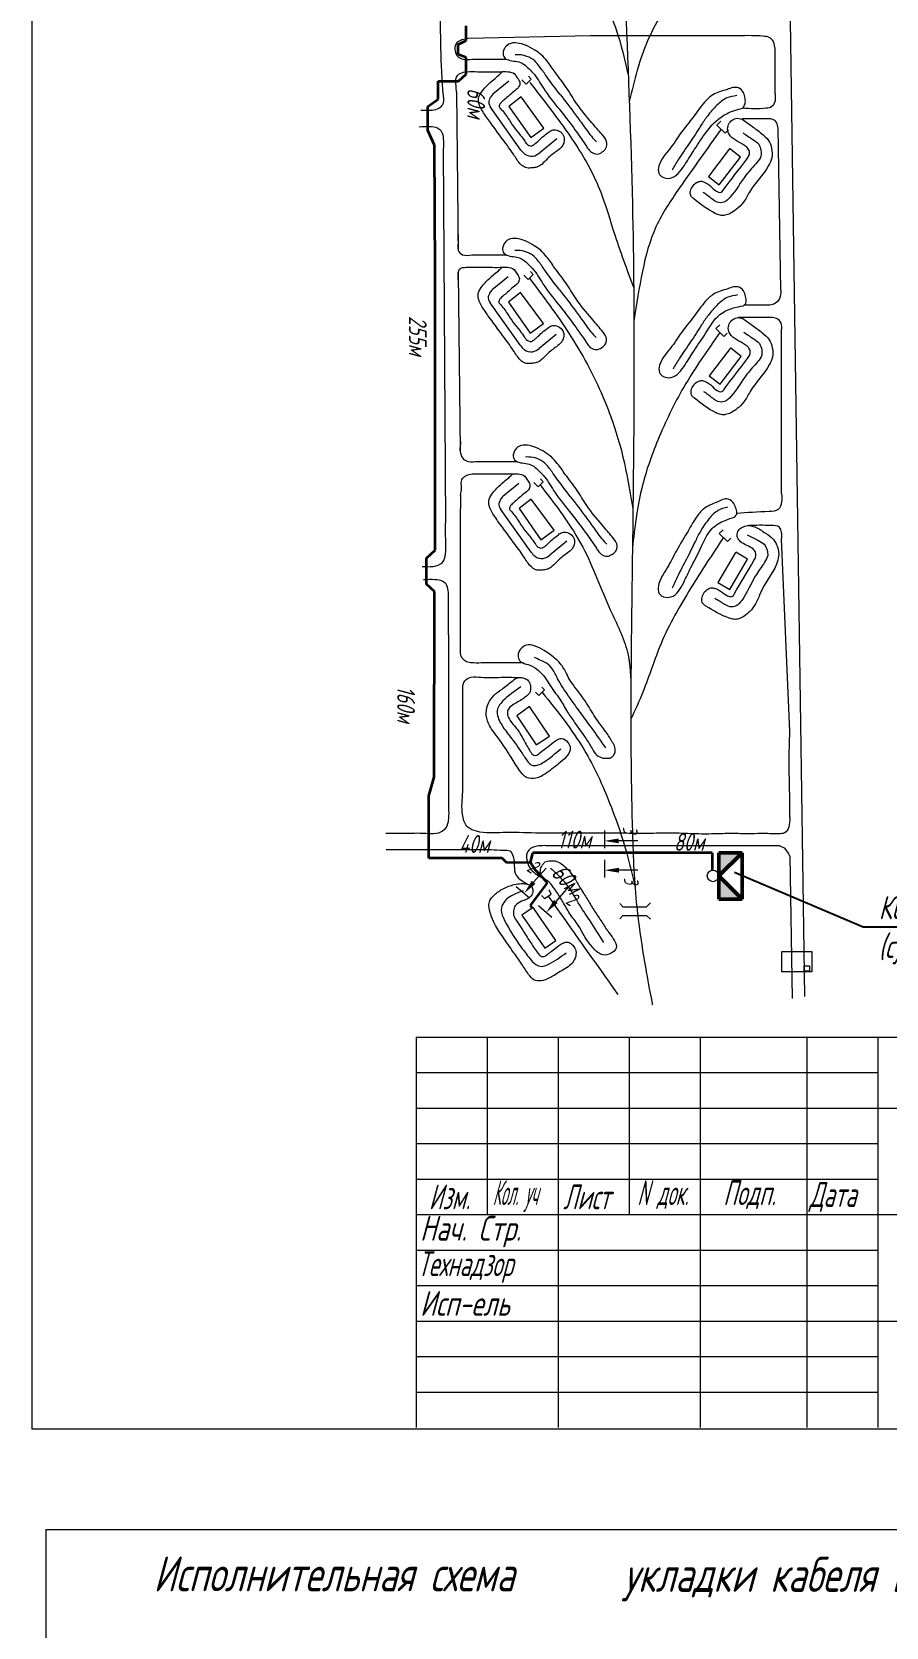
# Model space of a CAD drawing. Header units: millimetres. Extents: x 13096 to 18634, y -492 to 9335.
# Drawn here: x 16553 to 17040, y 5014 to 5924 of the extents above; entities that cross this region are included whole.
import ezdxf
from ezdxf import colors
from ezdxf.entities.mleader import LeaderData, LeaderLine
from ezdxf.enums import TextEntityAlignment as Align
from ezdxf.math import Vec2, Vec3

# ---------------------------------------------------------------- set-up
doc = ezdxf.new("R2010")
doc.units = ezdxf.units.MM
for name, color, linetype, lineweight in [('Линия выноска', 137, 'Continuous', 20), ('Линия связи (Вновь)', 3, 'Continuous', 60), ('Рамка толстая', 7, 'Continuous', 60), ('Строительный', 251, 'Continuous', 13), ('ТаБлица', 253, 'Continuous', 25), ('текст', 7, 'Continuous', 25), ('Щиты пульты (Вновь)', 5, 'Continuous', 50), ('Элемент эл. схем', 7, 'Continuous', 35)]:
    doc.layers.add(name, color=color, linetype=linetype, lineweight=lineweight)
doc.styles.add('Simplex', font='simplex.shx', dxfattribs={"width": 0.7, "oblique": 15})

# ---------------------------------------------------------------- blocks, each defined once
blk = doc.blocks.new('A$C4BB167BF')
at = {"layer": 'Щиты пульты (Вновь)', "true_color": 0xc7c8ca}
h = blk.add_hatch(color=9, dxfattribs=at)
h.paths.add_polyline_path([(0, 3), (0, 0), (3, 3)])
h.paths.add_polyline_path([(6, 3), (3, 3), (6, 0)])
at = {"layer": 'Щиты пульты (Вновь)', "color": 252, "true_color": 0x939598}
for p, q in [((0, 3), (0, 0)), ((6, 3), (0, 3)), ((0, 0), (3, 3)), ((3, 3), (6, 0)), ((6, 0), (6, 3)), ((0, 0), (6, 0))]:
    blk.add_line(p, q, dxfattribs=at)
blk = doc.blocks.new('_None')

msp = doc.modelspace()

# ---------------------------------------------------------------- linework, layer by layer
at = {"color": 18, "lineweight": 20, "true_color": 0x000000}
for p, q in [((16979.53672, 5459.75989), (16981.92659, 5458.58693)), ((16981.92659, 5458.58693), (16983.74168, 5456.16928)), ((16983.74168, 5456.16928), (16984.38756, 5455.21619)), ((16984.38756, 5455.21619), (16985.18417, 5453.67312)), ((16772.05046, 5350.65102), (17521.30046, 5350.65102)), ((16772.05046, 5350.65102), (16772.05046, 5127.90102)), ((16812.55046, 5350.65102), (16812.55046, 5249.40102)), ((16853.05046, 5350.65102), (16853.05046, 5127.90102)), ((16893.55046, 5350.65102), (16893.55046, 5249.40102)), ((16934.05046, 5350.65102), (16934.05046, 5127.90102)), ((16994.80046, 5350.65102), (16994.80046, 5127.90102)), ((17035.30046, 5350.65102), (17035.30046, 5127.90102)), ((16772.05046, 5330.40102), (17035.30046, 5330.40102)), ((16772.05046, 5310.15102), (17035.30046, 5310.15102)), ((17035.30046, 5310.15102), (17521.30046, 5310.15102)), ((16772.05046, 5289.90102), (17035.30046, 5289.90102)), ((16772.05046, 5269.65102), (17035.30046, 5269.65102)), ((16772.05046, 5249.40102), (17521.30046, 5249.40102)), ((16772.05046, 5229.15102), (17035.30046, 5229.15102)), ((16772.05046, 5208.90102), (17035.30046, 5208.90102)), ((16772.05046, 5188.65102), (17035.30046, 5188.65102)), ((17035.30046, 5188.65102), (17521.30046, 5188.65102)), ((16772.05046, 5168.40102), (17035.30046, 5168.40102)), ((16772.05046, 5148.15102), (17035.30046, 5148.15102))]:
    msp.add_line(p, q, dxfattribs=at)
for points in [[(16980.66274, 5399.48352), (16997.70811, 5399.48352), (16997.70811, 5387.81292), (16980.60556, 5387.81292)], [(16993.31774, 5391.23929), (16996.38384, 5391.23929), (16996.38384, 5388.15618), (16993.31774, 5388.15618)]]:
    msp.add_lwpolyline(points, close=True, dxfattribs=at)
at = {"layer": 'Линия связи (Вновь)', "color": 18, "lineweight": 35, "true_color": 0x000000}
for p, q in [((16800.48801, 5918.99288), (16800.48801, 5927.35493)), ((16796.04735, 5916.63189), (16800.48801, 5918.99288)), ((16796.04735, 5910.99294), (16796.04735, 5916.63189)), ((16800.62545, 5909.32687), (16796.04735, 5910.99294)), ((16800.62545, 5899.7104), (16800.62545, 5909.32687)), ((16784.4775, 5895.72783), (16796.15321, 5895.72783)), ((16784.4775, 5885.50353), (16784.4775, 5895.72783)), ((16796.15321, 5895.72783), (16800.62545, 5899.7104)), ((16778.57201, 5881.31304), (16784.4775, 5885.50353)), ((16778.57201, 5867.58855), (16778.57201, 5881.31304)), ((16782.51439, 5859.24854), (16778.57201, 5867.58855)), ((16782.82019, 5786.80941), (16782.51439, 5859.24854)), ((16782.89835, 5628.22294), (16782.82019, 5786.80941)), ((16777.94546, 5608.91779), (16777.95573, 5623.71746)), ((16777.95573, 5623.71746), (16782.89835, 5628.22294)), ((16782.40212, 5604.80209), (16777.94546, 5608.91779)), ((16782.35975, 5498.91163), (16782.40212, 5604.80209)), ((16779.25512, 5488.24118), (16782.35975, 5498.91163)), ((16779.29017, 5452.66534), (16779.2538, 5488.28161)), ((16820.98452, 5452.68606), (16779.29017, 5452.66534)), ((16823.67869, 5449.96924), (16820.98452, 5452.68606)), ((16837.27678, 5450.1445), (16823.67869, 5449.96924)), ((16837.27678, 5450.1445), (16838.46625, 5455.65802)), ((16839.95743, 5445.97312), (16837.27678, 5450.1445)), ((16940.83921, 5455.65802), (16838.46625, 5455.65802)), ((16940.83921, 5455.65802), (16940.83921, 5445.8274)), ((16846.96424, 5438.51615), (16839.95743, 5445.97312)), ((16837.21651, 5425.60721), (16846.96424, 5438.51615)), ((16838.18543, 5424.14885), (16837.21651, 5425.60721))]:
    msp.add_line(p, q, dxfattribs=at)
at = {"layer": 'Рамка толстая', "color": 18, "lineweight": 20, "true_color": 0x000000}
for p, q in [((16552.82136, 6460.09768), (16552.82136, 5126.97268)), ((17521.44636, 5126.97268), (16552.82136, 5126.97268)), ((16560.76082, 5069.83776), (17529.38582, 5069.83776)), ((16560.76082, 5069.83776), (16560.76082, 3736.71276))]:
    msp.add_line(p, q, dxfattribs=at)
at = {"layer": 'Строительный', "color": 18, "lineweight": 20, "true_color": 0x000000}
for p, q in [((16979.03551, 6354.0848), (16993.57661, 5373.78963)), ((16871.45511, 5921.65986), (16801.6469, 5920.07183)), ((16957.56921, 5921.65986), (16871.45511, 5921.65986)), ((16976.70623, 5888.58214), (16976.70623, 5914.38065)), ((16824.7859, 5895.74822), (16815.68608, 5888.29342)), ((16832.30307, 5896.57308), (16834.80865, 5894.06749)), ((16834.80865, 5894.06749), (16837.70114, 5896.95998)), ((16837.70114, 5896.95998), (16836.06434, 5898.59678)), ((16794.99929, 5889.4318), (16795.89607, 5799.35217)), ((16831.77573, 5856.48627), (16814.41199, 5880.8825)), ((16943.60479, 5870.64296), (16945.80303, 5872.89588)), ((16948.26114, 5866.09962), (16943.60479, 5870.64296)), ((16950.15437, 5868.03995), (16948.26114, 5866.09962)), ((16961.86185, 5874.24603), (16957.96233, 5874.24603)), ((16980.03418, 5776.51204), (16978.45912, 5868.91696)), ((16852.21429, 5862.80394), (16842.49374, 5854.86528)), ((16787.4665, 5856.80618), (16788.80597, 5643.65932)), ((16796.02412, 5786.49018), (16797.03282, 5685.16927)), ((16835.87794, 5782.62921), (16838.77043, 5785.5217)), ((16838.77043, 5785.5217), (16837.13363, 5787.1585)), ((16824.52805, 5784.21174), (16815.42823, 5776.75693)), ((16833.37236, 5785.13479), (16835.87794, 5782.62921)), ((16831.51788, 5744.94978), (16814.15414, 5769.34602)), ((16972.8773, 5767.96653), (16958.97395, 5767.96653)), ((16975.17568, 5760.88674), (16955.93201, 5760.88674)), ((16851.95644, 5751.26745), (16842.23589, 5743.32879)), ((16942.9384, 5754.61106), (16945.13663, 5756.86397)), ((16947.59474, 5750.06772), (16942.9384, 5754.61106)), ((16949.48797, 5752.00804), (16947.59474, 5750.06772)), ((16980.47581, 5660.50494), (16980.47581, 5754.09341)), ((16841.58591, 5664.42154), (16844.4784, 5667.31403)), ((16844.4784, 5667.31403), (16842.8416, 5668.95083)), ((16797.2868, 5659.65722), (16797.36314, 5651.98942)), ((16830.60872, 5666.38037), (16821.5089, 5658.92556)), ((16839.08033, 5666.92713), (16841.58591, 5664.42154)), ((16797.36314, 5576.83213), (16797.36314, 5651.98942)), ((16837.59855, 5627.11841), (16820.2348, 5651.51464)), ((16944.89624, 5637.71472), (16947.09448, 5639.96764)), ((16858.0371, 5633.43608), (16848.31655, 5625.49742)), ((16949.55259, 5633.17138), (16944.89624, 5637.71472)), ((16951.44582, 5635.1117), (16949.55259, 5633.17138)), ((16985.22212, 5525.10174), (16980.47581, 5634.58443)), ((16790.37819, 5579.93943), (16790.37819, 5604.20603)), ((16790.37819, 5579.93943), (16790.37819, 5482.91681)), ((16845.2063, 5548.59244), (16843.6829, 5550.11585)), ((16798.59258, 5490.61244), (16798.59258, 5545.36212)), ((16842.05356, 5545.43969), (16840.16829, 5547.32497)), ((16845.2063, 5548.59244), (16842.05356, 5545.43969)), ((16979.53672, 5459.75989), (16846.84506, 5459.75989)), ((16754.90021, 5457.68827), (16814.86999, 5457.68827)), ((16985.22212, 5453.98466), (16986.42314, 5372.60325)), ((16843.451, 5431.43262), (16845.27385, 5429.60977)), ((16845.27385, 5429.60977), (16849.03863, 5432.21348)), ((16849.03863, 5432.21348), (16847.83807, 5434.51425)), ((16888.09472, 5426.77326), (16889.89793, 5424.97005)), ((16889.89793, 5424.97005), (16903.45431, 5424.97005)), ((16903.45431, 5424.97005), (16905.59288, 5427.10862)), ((16888.09472, 5418.13108), (16889.89793, 5419.93429)), ((16889.89793, 5419.93429), (16903.45431, 5419.93429)), ((16903.45431, 5419.93429), (16905.59288, 5417.79573))]:
    msp.add_line(p, q, dxfattribs=at)
for points in [[(16831.81856, 5886.76235), (16824.90892, 5881.34471), (16837.32879, 5863.60634), (16844.85067, 5869.02397), (16831.81856, 5886.76235)], [(16950.6263, 5857.01944), (16938.6736, 5841.32118), (16944.92905, 5836.55826), (16957.0641, 5852.49602), (16950.80865, 5857.25894)], [(16831.56071, 5775.22586), (16824.65107, 5769.80823), (16837.07094, 5752.06985), (16844.59282, 5757.48749), (16831.56071, 5775.22586)], [(16951.04718, 5743.34593), (16939.09447, 5727.64767), (16945.34992, 5722.88475), (16957.48498, 5738.82251), (16951.22953, 5743.58542)], [(16837.64137, 5657.39449), (16830.73173, 5651.97686), (16843.1516, 5634.23848), (16850.67349, 5639.65611), (16837.64137, 5657.39449)], [(16954.13166, 5626.94902), (16944.12024, 5609.94684), (16950.89527, 5605.95749), (16961.05943, 5623.21905), (16954.28439, 5627.2084)], [(16836.72764, 5539.15471), (16829.35939, 5533.73062), (16840.37297, 5517.30336), (16847.97389, 5522.18505), (16836.72764, 5539.15471)], [(16838.80016, 5424.55741), (16832.3324, 5420.07015), (16845.35587, 5401.29863), (16851.64363, 5405.661), (16838.80016, 5424.55741)]]:
    msp.add_lwpolyline(points, dxfattribs=at)
msp.add_open_spline([(16921.94885, 6403.25869), (16912.56181, 6389.07899), (16921.94885, 6403.25869), (16885.64947, 6337.47448), (16889.43146, 6204.59713), (16885.64385, 6032.41736), (16897.60553, 5834.36675), (16895.69136, 5640.53365), (16893.55861, 5506.59878), (16897.14514, 5419.63689), (16906.77896, 5368.95984), (16906.77896, 5368.95984), (16906.77896, 5368.95984), (16906.77896, 5368.95984), (16906.77896, 5368.95984), (16906.77896, 5368.95984), (16906.77896, 5368.95984), (16906.77896, 5368.95984), (16906.77896, 5368.95984)], degree=3, knots=[0, 0, 0, 0, 25.836333109, 49.871244762, 76.873917157, 116.334767859, 166.936096042, 211.721259242, 248.246118291, 257.850777941, 271.152471293, 282.284588503, 290.662390358, 305.749777897, 312.760031631, 324.633986925, 330.142951601, 332.123990533, 332.123990533, 332.123990533, 332.123990533], dxfattribs=at)
for points in [[(16835.90679, 6011.57573), (16857.36518, 5984.45525), (16874.42848, 5952.16897), (16886.07395, 5925.22), (16892.97826, 5899.13268)], [(16944.57867, 5982.02403), (16923.47492, 5951.56966), (16904.24707, 5919.24118), (16893.54443, 5884.15652)], [(16785.69775, 5940.2946), (16787.40763, 5887.36754), (16786.93943, 5882.20676), (16784.87102, 5880.13834), (16781.05599, 5879.07809), (16774.75098, 5879.07809)], [(16801.6469, 5920.07183), (16798.08733, 5919.23101), (16794.62524, 5916.79211), (16794.18139, 5913.06723), (16795.91243, 5909.64248), (16798.75311, 5908.31217), (16804.12378, 5908.31217)], [(16868.6749, 5859.35965), (16861.71516, 5869.23413), (16853.48503, 5879.90188), (16844.57333, 5891.75188), (16838.60784, 5900.46242), (16835.61008, 5903.46018), (16832.4442, 5906.01539), (16828.67057, 5907.09544), (16824.68624, 5907.82205), (16822.31043, 5909.25208), (16821.58313, 5912.00056), (16822.31043, 5914.33835), (16824.81179, 5916.83971), (16829.64757, 5917.5056), (16834.45406, 5916.24193), (16839.62715, 5913.45541), (16843.29526, 5910.8333), (16846.69497, 5907.12197), (16851.25908, 5900.86738), (16857.634, 5892.22388), (16863.52059, 5883.08493), (16872.23429, 5872.05859), (16878.04411, 5865.25363), (16880.59711, 5861.30916), (16880.28168, 5857.48853), (16878.15526, 5855.3621), (16875.1452, 5854.20744), (16871.98534, 5855.2389), (16869.97622, 5857.2946), (16868.6749, 5859.35965)], [(16976.70623, 5914.38065), (16975.95359, 5917.80697), (16974.09551, 5920.27856), (16970.93137, 5921.26352), (16965.30785, 5921.65986), (16957.56921, 5921.65986)], [(16804.12378, 5908.31217), (16810.24778, 5908.31217), (16816.81601, 5908.31217), (16821.27303, 5908.31217), (16823.48345, 5908.31217)], [(16854.10842, 5888.20723), (16846.11008, 5898.86479), (16842.22094, 5904.28852), (16839.66065, 5907.24675), (16835.1992, 5909.85495), (16830.44728, 5910.78501), (16828.52984, 5910.78501)], [(16794.99929, 5889.4318), (16794.73503, 5893.17034), (16794.99929, 5898.01389), (16797.0677, 5900.08231), (16800.88273, 5901.14256), (16807.18774, 5901.14256)], [(16807.18774, 5901.14256), (16814.04287, 5901.14256), (16820.1464, 5901.14256), (16824.28376, 5901.14256), (16828.11439, 5899.85525), (16829.7037, 5897.61604), (16831.05234, 5895.12384), (16830.64483, 5892.64036), (16828.42505, 5890.42058), (16825.10249, 5887.61097), (16822.47586, 5885.34956), (16820.49661, 5883.55974), (16819.58376, 5882.22048), (16819.37263, 5881.09887), (16819.92022, 5880.34138), (16824.3629, 5874.65545), (16827.63386, 5869.69978), (16831.35053, 5865.04612), (16833.93299, 5861.56278), (16835.08518, 5859.91999), (16836.37017, 5859.11329), (16837.99377, 5858.91379), (16838.88805, 5859.36484), (16840.52622, 5860.58287), (16843.22319, 5863.17375), (16846.76362, 5866.0661), (16848.96408, 5867.55389), (16851.49793, 5867.95359), (16854.29851, 5866.79889), (16856.1999, 5864.26743), (16856.32939, 5860.96525), (16855.30094, 5858.65334), (16852.27218, 5855.87142), (16846.96901, 5851.63491), (16843.62775, 5848.29364), (16840.91501, 5846.76235), (16838.18984, 5846.32806), (16835.09834, 5846.32806), (16832.35588, 5847.69799), (16828.14308, 5853.05423), (16822.59694, 5860.90981), (16814.36518, 5872.12766), (16809.97406, 5878.45307), (16807.80575, 5883.12467), (16807.80575, 5886.78501), (16809.9652, 5890.40612), (16812.1668, 5892.97786)], [(16812.1668, 5892.97786), (16816.29285, 5896.75055), (16819.17574, 5899.15559), (16821.19581, 5901.17565)], [(16836.83312, 5894.93551), (16860.00466, 5864.06933), (16875.1688, 5837.59644), (16884.82361, 5809.62396), (16896.10298, 5777.80753)], [(16815.68608, 5888.29342), (16814.19251, 5886.36923), (16813.4173, 5883.47986), (16814.41199, 5880.8825)], [(16854.10842, 5888.20723), (16862.91451, 5876.63528), (16867.89357, 5869.76593), (16873.42586, 5862.65972), (16874.92681, 5861.15877)], [(16958.20899, 5880.27471), (16952.65414, 5878.70022), (16945.91607, 5875.26104), (16936.64909, 5865.5376), (16930.08791, 5855.72502), (16924.99421, 5847.69926), (16916.81846, 5840.41321), (16912.62665, 5841.05302), (16910.46967, 5843.21), (16910.46967, 5847.45612), (16916.61895, 5857.09877), (16923.0521, 5866.22292), (16930.15802, 5875.48399), (16936.53069, 5883.7492), (16941.22692, 5887.95749), (16949.31944, 5891.04021), (16955.89826, 5891.91269), (16958.74968, 5889.06127), (16959.62432, 5885.86357), (16959.62432, 5882.83901), (16958.20899, 5880.27471)], [(16954.9259, 5887.48498), (16949.27814, 5886.15291), (16943.56023, 5881.97838), (16938.14601, 5875.81642), (16934.40737, 5870.41779), (16928.10519, 5860.69632), (16921.81856, 5851.484), (16918.09878, 5845.25675)], [(16976.70623, 5888.58214), (16976.70623, 5884.4688), (16974.91645, 5881.22176), (16971.73405, 5880.27471), (16958.20899, 5880.27471)], [(16773.77048, 5869.77655), (16779.49429, 5869.92464), (16784.33784, 5868.99463), (16786.40625, 5866.92622), (16787.4665, 5863.11119), (16787.4665, 5856.80618)], [(16945.93296, 5868.37129), (16922.21165, 5834.84932), (16908.78643, 5812.65538), (16901.08094, 5787.39622), (16896.22406, 5759.06202)], [(16957.96233, 5874.03433), (16954.29275, 5874.50756), (16951.65689, 5873.05731), (16949.9125, 5870.27), (16949.9125, 5866.74227), (16951.30503, 5864.35733), (16960.35651, 5858.29559), (16961.88995, 5856.25192), (16961.88995, 5853.53496), (16960.53019, 5851.20117), (16947.00582, 5833.46418), (16946.00181, 5832.46017), (16944.37158, 5832.46017), (16940.55574, 5835.29223), (16936.36452, 5838.21422), (16934.36554, 5838.67508), (16931.93604, 5837.90698), (16929.40721, 5835.37815), (16928.39119, 5832.52195), (16928.91398, 5830.06402), (16930.32796, 5828.65004), (16942.63649, 5820.30494), (16945.39907, 5819.28095), (16948.09402, 5819.28095), (16951.04769, 5820.2933), (16954.71283, 5822.7057), (16958.57481, 5826.56768), (16962.06005, 5832.45952), (16973.02908, 5847.61575), (16974.83241, 5852.00943), (16974.73335, 5857.39767), (16972.97612, 5861.93005), (16969.0159, 5865.89027), (16963.31284, 5870.23713), (16957.96233, 5874.03433)], [(16978.45912, 5868.91696), (16977.62142, 5872.08479), (16975.53298, 5873.91535), (16972.49481, 5874.24603), (16961.86185, 5874.24603)], [(16958.46496, 5866.24435), (16964.11702, 5862.44685), (16967.38926, 5859.73907), (16968.67833, 5856.23877), (16968.67833, 5853.18492), (16966.46557, 5849.51952), (16960.28267, 5842.27185), (16951.04019, 5829.51333), (16947.43017, 5826.73565), (16943.69842, 5826.73565), (16940.75098, 5828.60935), (16935.75977, 5832.33756)], [(16831.77573, 5856.48627), (16833.98528, 5854.20223), (16838.66837, 5852.97159), (16842.49374, 5854.86528)], [(16795.8052, 5808.47975), (16795.81454, 5807.54209), (16795.83401, 5805.58606), (16795.86436, 5802.53745), (16795.89607, 5799.35217), (16798.49526, 5796.77569), (16803.86593, 5796.77569)], [(16868.41705, 5747.82317), (16861.45731, 5757.69764), (16853.22719, 5768.36539), (16844.31548, 5780.21539), (16838.34999, 5788.92594), (16835.35223, 5791.9237), (16832.18635, 5794.4789), (16828.41272, 5795.55896), (16824.4284, 5796.28557), (16822.05258, 5797.71559), (16821.32529, 5800.46407), (16822.05258, 5802.80186), (16824.55394, 5805.30322), (16829.38973, 5805.96912), (16834.19621, 5804.70545), (16839.3693, 5801.91893), (16843.03741, 5799.29682), (16846.43713, 5795.58549), (16851.00124, 5789.33089), (16857.37615, 5780.6874), (16863.26274, 5771.54844), (16871.97645, 5760.5221), (16877.78626, 5753.71714), (16880.33926, 5749.77267), (16880.02383, 5745.95204), (16877.89741, 5743.82562), (16874.88735, 5742.67096), (16871.72749, 5743.70241), (16869.71837, 5745.75811), (16868.41705, 5747.82317)], [(16803.86593, 5796.77569), (16809.98993, 5796.77569), (16816.55816, 5796.77569), (16821.01518, 5796.77569), (16823.2256, 5796.77569)], [(16853.85057, 5776.67075), (16845.85223, 5787.3283), (16841.96309, 5792.75203), (16839.4028, 5795.71026), (16834.94135, 5798.31846), (16830.18943, 5799.24853), (16828.27199, 5799.24853)], [(16796.10955, 5777.90894), (16796.07231, 5781.64974), (16796.02412, 5786.49018), (16796.80985, 5788.54582), (16800.62488, 5789.60607), (16806.92989, 5789.60607)], [(16806.92989, 5789.60607), (16813.78502, 5789.60607), (16819.88855, 5789.60607), (16824.02591, 5789.60607), (16827.85655, 5788.31877), (16829.44585, 5786.07956), (16830.79449, 5783.58736), (16830.38698, 5781.10388), (16828.16721, 5778.8841), (16824.84465, 5776.07448), (16822.21802, 5773.81307), (16820.23876, 5772.02326), (16819.32591, 5770.684), (16819.11478, 5769.56239), (16819.66237, 5768.8049), (16824.10505, 5763.11897), (16827.37602, 5758.1633), (16831.09268, 5753.50963), (16833.67514, 5750.0263), (16834.82733, 5748.3835), (16836.11232, 5747.57681), (16837.73592, 5747.3773), (16838.6302, 5747.82836), (16840.26837, 5749.04638), (16842.96534, 5751.63727), (16846.50577, 5754.52962), (16848.70623, 5756.0174), (16851.24008, 5756.41711), (16854.04067, 5755.26241), (16855.94205, 5752.73094), (16856.07154, 5749.42876), (16855.04309, 5747.11685), (16852.01433, 5744.33493), (16846.71116, 5740.09842), (16843.3699, 5736.75716), (16840.65716, 5735.22587), (16837.932, 5734.79157), (16834.8405, 5734.79157), (16832.09803, 5736.1615), (16827.88523, 5741.51775), (16822.33909, 5749.37333), (16814.10733, 5760.59118), (16809.71621, 5766.91658), (16807.5479, 5771.58819), (16807.5479, 5775.24852), (16809.70735, 5778.86964), (16811.90895, 5781.44138)], [(16811.90895, 5781.44138), (16816.035, 5785.21407), (16818.91789, 5787.6191), (16820.93796, 5789.63917)], [(16815.42823, 5776.75693), (16813.93466, 5774.83275), (16813.15945, 5771.94337), (16814.15414, 5769.34602)], [(16836.57527, 5783.39903), (16859.30461, 5751.75431), (16878.54898, 5715.81366), (16888.68357, 5686.41126), (16895.64973, 5651.89304)], [(16853.85057, 5776.67075), (16862.65666, 5765.09879), (16867.63572, 5758.22945), (16873.16801, 5751.12323), (16874.66896, 5749.62229)], [(16958.62987, 5767.69137), (16953.07502, 5766.45485), (16945.25672, 5762.66775), (16937.06996, 5751.86409), (16930.50879, 5742.05151), (16925.41509, 5734.02575), (16917.23934, 5726.7397), (16913.04753, 5727.37951), (16910.89055, 5729.53649), (16910.89055, 5733.7826), (16917.03983, 5743.42525), (16923.47298, 5752.54941), (16930.57889, 5761.81048), (16936.95156, 5770.07569), (16941.64779, 5774.28398), (16949.74032, 5777.3667), (16956.31913, 5778.23918), (16959.17055, 5775.38776), (16960.0452, 5772.19006), (16960.0452, 5769.1655), (16958.62987, 5767.69137)], [(16980.03418, 5776.51204), (16979.24225, 5771.89371), (16975.98527, 5768.63673), (16972.8773, 5767.96653)], [(16955.34678, 5773.81147), (16949.69901, 5772.47939), (16943.9811, 5768.30487), (16938.56689, 5762.14291), (16934.82824, 5756.74428), (16928.52607, 5747.0228), (16922.23943, 5737.81049), (16918.51966, 5731.58323)], [(16958.38321, 5760.36082), (16954.71363, 5760.83405), (16952.07777, 5759.3838), (16950.33337, 5756.59649), (16950.33337, 5753.06876), (16951.72591, 5750.68382), (16960.77739, 5744.62208), (16962.31083, 5742.57841), (16962.31083, 5739.86145), (16960.95106, 5737.52766), (16947.4267, 5719.79067), (16946.42269, 5718.78665), (16944.79245, 5718.78665), (16940.97661, 5721.61872), (16936.78539, 5724.5407), (16934.78642, 5725.00157), (16932.35691, 5724.23347), (16929.82809, 5721.70464), (16928.81206, 5718.84844), (16929.33485, 5716.39051), (16930.74884, 5714.97653), (16943.05736, 5706.63142), (16945.81995, 5705.60744), (16948.5149, 5705.60744), (16951.46857, 5706.61978), (16955.1337, 5709.03219), (16958.99569, 5712.89417), (16962.48092, 5718.786), (16973.44996, 5733.94223), (16975.25328, 5738.33592), (16975.15422, 5743.72416), (16973.397, 5748.25654), (16969.43677, 5752.21676), (16963.73371, 5756.56362), (16958.38321, 5760.36082)], [(16980.47581, 5754.09341), (16980.47581, 5756.72822), (16978.31924, 5760.03715), (16975.17568, 5760.88674)], [(16945.26657, 5752.33939), (16924.69024, 5721.32375), (16909.88972, 5691.02941), (16900.50402, 5662.89894), (16895.36953, 5629.72523)], [(16958.88584, 5752.57084), (16964.5379, 5748.77334), (16967.81014, 5746.06555), (16969.09921, 5742.56526), (16969.09921, 5739.51141), (16966.88645, 5735.84601), (16960.70354, 5728.59834), (16951.46107, 5715.83982), (16947.85105, 5713.06213), (16944.1193, 5713.06213), (16941.17185, 5714.93584), (16936.18065, 5718.66405)], [(16831.51788, 5744.94978), (16833.72744, 5742.66574), (16838.41052, 5741.4351), (16842.23589, 5743.32879)], [(16797.16357, 5690.67726), (16797.34705, 5689.83644), (16797.04126, 5687.39754), (16797.32128, 5683.67267), (16799.05231, 5680.24792), (16801.893, 5678.91761), (16807.26366, 5678.91761)], [(16874.49771, 5629.99179), (16867.53797, 5639.86627), (16859.30785, 5650.53402), (16850.39614, 5662.38402), (16844.43065, 5671.09456), (16841.4329, 5674.09232), (16838.26701, 5676.64753), (16834.49338, 5677.72758), (16830.50906, 5678.45419), (16828.13325, 5679.88422), (16827.40595, 5682.6327), (16828.13325, 5684.97049), (16830.63461, 5687.47185), (16835.47039, 5688.13774), (16840.27687, 5686.87408), (16845.44996, 5684.08756), (16849.11808, 5681.46544), (16852.51779, 5677.75412), (16857.0819, 5671.49952), (16863.45681, 5662.85602), (16869.3434, 5653.71707), (16878.05711, 5642.69073), (16883.86692, 5635.88577), (16886.41993, 5631.9413), (16886.1045, 5628.12067), (16883.97807, 5625.99425), (16880.96801, 5624.83958), (16877.80815, 5625.87104), (16875.79904, 5627.92674), (16874.49771, 5629.99179)], [(16807.26366, 5678.91761), (16816.07059, 5678.94431), (16822.63883, 5678.94431), (16827.09584, 5678.94431), (16829.30627, 5678.94431)], [(16859.93124, 5658.83937), (16851.93289, 5669.49693), (16848.04376, 5674.92066), (16845.48346, 5677.87889), (16841.02202, 5680.48709), (16836.27009, 5681.41716), (16834.35265, 5681.41716)], [(16797.2868, 5659.65722), (16797.87492, 5663.77578), (16798.13917, 5668.61933), (16800.20759, 5670.68774), (16804.02262, 5671.74799), (16810.32763, 5671.74799)], [(16810.32763, 5671.74799), (16819.86569, 5671.7747), (16825.96922, 5671.7747), (16830.10657, 5671.7747), (16833.93721, 5670.48739), (16835.52651, 5668.24818), (16836.87516, 5665.75599), (16836.46765, 5663.2725), (16834.24787, 5661.05273), (16830.92531, 5658.24311), (16828.29868, 5655.9817), (16826.31943, 5654.19189), (16825.40657, 5652.85262), (16825.19545, 5651.73102), (16825.74303, 5650.97352), (16830.18572, 5645.2876), (16833.45668, 5640.33192), (16837.17335, 5635.67826), (16839.7558, 5632.19492), (16840.908, 5630.55213), (16842.19298, 5629.74543), (16843.81658, 5629.54593), (16844.71087, 5629.99698), (16846.34903, 5631.21501), (16849.04601, 5633.8059), (16852.58644, 5636.69824), (16854.78689, 5638.18603), (16857.32075, 5638.58574), (16860.12133, 5637.43103), (16862.02272, 5634.89957), (16862.1522, 5631.59739), (16861.12376, 5629.28548), (16858.095, 5626.50356), (16852.79183, 5622.26705), (16849.45056, 5618.92579), (16846.73783, 5617.3945), (16844.01266, 5616.9602), (16840.92116, 5616.9602), (16838.17869, 5618.33013), (16833.96589, 5623.68637), (16828.41976, 5631.54196), (16820.188, 5642.7598), (16815.79687, 5649.08521), (16813.62857, 5653.75682), (16813.62857, 5657.41715), (16815.78801, 5661.03827), (16817.98961, 5663.61001)], [(16817.98961, 5663.61001), (16822.11566, 5667.38269), (16824.99856, 5669.78773), (16827.01862, 5671.8078)], [(16821.5089, 5658.92556), (16820.01532, 5657.00138), (16819.24011, 5654.112), (16820.2348, 5651.51464)], [(16842.65593, 5665.56766), (16867.09338, 5629.94671), (16882.71734, 5594.32577), (16892.53656, 5570.07415), (16894.49922, 5548.23983)], [(16859.93124, 5658.83937), (16868.73733, 5647.26742), (16873.71638, 5640.39808), (16879.24868, 5633.29186), (16880.74963, 5631.79091)], [(16980.47581, 5660.50494), (16980.47581, 5655.87571), (16978.41512, 5651.44329), (16973.38695, 5650.33519), (16954.92869, 5649.23141)], [(16953.60216, 5647.19465), (16948.23262, 5645.3096), (16940.91731, 5640.62408), (16934.06628, 5628.9277), (16928.71216, 5618.40775), (16924.60379, 5609.83571), (16917.34751, 5601.63352), (16913.10945, 5601.77289), (16910.71242, 5603.65952), (16910.21004, 5607.87581), (16915.17527, 5618.17828), (16920.48371, 5627.99948), (16926.444, 5638.03623), (16931.79402, 5646.99737), (16935.95936, 5651.73174), (16943.63032, 5655.75027), (16950.0597, 5657.39498), (16953.22845, 5654.90095), (16954.47529, 5651.8292), (16954.83314, 5648.82588), (16953.60216, 5647.19465)], [(16949.61803, 5652.88333), (16944.16754, 5650.8924), (16938.9837, 5646.07069), (16934.33656, 5639.31142), (16931.26291, 5633.50838), (16926.15519, 5623.10955), (16921.00266, 5613.21814), (16918.04578, 5606.59452)], [(16775.4751, 5619.02173), (16781.62375, 5619.02173), (16787.05439, 5621.33027), (16788.80597, 5626.25194), (16788.80597, 5636.11277), (16788.80597, 5643.65932)], [(16961.66407, 5642.45135), (16958.77685, 5641.67451), (16956.21317, 5640.0405), (16955.13511, 5637.51585), (16955.32632, 5635.52913), (16957.09857, 5633.08405), (16963.64254, 5629.36742), (16965.40701, 5627.51954), (16965.72846, 5624.82166), (16964.65437, 5622.34339), (16953.32353, 5603.13085), (16952.44536, 5602.0151), (16950.82658, 5601.82222), (16946.70247, 5604.18292), (16942.19498, 5606.5885), (16940.15552, 5606.80962), (16937.83395, 5605.75947), (16935.62208, 5602.94921), (16934.95113, 5599.99286), (16935.76105, 5597.61405), (16937.3324, 5596.37729), (16950.54182, 5589.54708), (16953.40615, 5588.85714), (16956.08217, 5589.17599), (16958.89532, 5590.53069), (16962.24929, 5593.35978), (16965.62722, 5597.65157), (16968.39089, 5603.91437), (16977.48968, 5620.26194), (16978.7605, 5624.83812), (16978.02464, 5630.17679), (16975.7435, 5634.46944), (16971.34255, 5637.93329), (16965.16525, 5641.57487), (16961.66407, 5642.45135)], [(16980.47581, 5634.58443), (16980.47581, 5638.64025), (16979.18388, 5641.2815), (16974.41476, 5642.42087), (16961.81795, 5642.42087)], [(16947.22442, 5635.44305), (16928.71191, 5606.7485), (16911.71589, 5575.09335), (16901.35158, 5547.41416), (16894.4692, 5531.8858)], [(16960.82383, 5637.03656), (16966.88549, 5633.93445), (16970.45511, 5631.63284), (16972.14926, 5628.30964), (16972.51058, 5625.27724), (16970.74703, 5621.37578), (16965.46505, 5613.44749), (16957.79701, 5599.68508), (16954.54099, 5596.49978), (16950.83545, 5596.05826), (16947.68702, 5597.57008), (16942.28977, 5600.68157)], [(16837.59855, 5627.11841), (16839.8081, 5624.83437), (16844.49119, 5623.60373), (16848.31655, 5625.49742)], [(16790.37819, 5604.20603), (16789.50019, 5608.13267), (16787.15278, 5610.48008), (16782.91232, 5611.42347), (16776.19033, 5611.42347)], [(16833.16287, 5563.98023), (16823.77063, 5563.98023), (16810.57569, 5563.98023), (16804.78009, 5563.98023), (16801.45357, 5564.44618), (16799.00718, 5565.85915), (16797.74578, 5567.69219), (16797.21024, 5571.58741), (16797.36314, 5576.83213)], [(16882.41458, 5509.76563), (16878.48645, 5509.76563), (16875.11636, 5511.38697), (16872.40707, 5515.14998), (16868.37617, 5521.55371), (16862.41525, 5530.02524), (16858.38435, 5535.96685), (16853.88359, 5543.31475), (16847.72518, 5552.18846), (16844.88374, 5556.54564), (16841.70234, 5559.72704), (16836.92584, 5562.70216), (16832.57868, 5564.15196), (16830.89252, 5565.45148), (16830.15265, 5568.16957), (16831.59094, 5571.91819), (16834.67168, 5574.09113), (16839.40741, 5573.71344), (16845.01743, 5571.05666), (16850.75497, 5566.9782), (16854.20238, 5563.65303), (16857.75544, 5557.96004), (16859.90472, 5553.99307), (16863.29259, 5549.29821), (16869.91291, 5539.9055), (16875.62299, 5530.89892), (16880.79605, 5523.88549), (16884.30444, 5518.15775), (16885.5547, 5514.99258), (16885.29265, 5512.50806), (16884.20047, 5510.90851), (16883.06828, 5509.95108), (16882.41458, 5509.76563)], [(16880.19053, 5515.52689), (16871.92727, 5527.22211), (16865.65255, 5535.72879), (16858.97193, 5545.11324), (16852.72003, 5555.00226), (16849.64122, 5560.53803), (16846.40339, 5563.77587), (16843.16266, 5565.4165), (16839.43991, 5567.05876)], [(16798.59258, 5545.36212), (16798.59258, 5549.20115), (16799.78898, 5553.87182), (16803.25989, 5555.78256), (16809.13919, 5555.78256), (16820.35016, 5555.78256), (16826.71407, 5555.78256), (16831.42945, 5555.74294)], [(16826.74447, 5553.56977), (16820.99121, 5549.10676), (16816.47401, 5545.5588), (16813.24736, 5540.9604), (16811.96177, 5535.77227), (16813.29041, 5529.51466), (16818.7233, 5521.25926), (16826.16744, 5510.16927), (16831.03947, 5502.64506), (16834.93692, 5498.74762), (16840.29321, 5498.20895), (16846.00837, 5501.00631), (16854.42575, 5507.42092), (16858.5644, 5511.55958), (16859.9107, 5515.23301), (16858.54924, 5518.65689), (16854.98127, 5520.90822), (16851.4986, 5519.65005), (16847.18546, 5516.16473), (16842.48684, 5512.65111), (16840.8361, 5511.42074), (16839.15174, 5511.42074), (16837.10456, 5513.4723), (16833.3974, 5519.99959), (16829.14455, 5526.78593), (16825.6518, 5531.168), (16824.16141, 5534.60681), (16824.16141, 5536.43399), (16825.40971, 5538.7252), (16828.57505, 5540.88393), (16834.41059, 5544.63598), (16836.56948, 5546.79487), (16837.15793, 5551.18321), (16835.98901, 5553.7645), (16833.35805, 5555.38034), (16831.16016, 5555.73711), (16829.20933, 5555.22666), (16826.74447, 5553.56977)], [(16831.69003, 5550.36539), (16821.33883, 5542.12593), (16818.42968, 5537.76781), (16818.42968, 5534.03043), (16819.96481, 5530.08857), (16824.52809, 5523.40509), (16831.77311, 5513.44298), (16835.37971, 5508.07651), (16837.64285, 5505.81337), (16841.51634, 5505.81337), (16844.79746, 5507.46037), (16854.57209, 5515.0791)], [(16843.89494, 5547.28108), (16867.79164, 5514.5236), (16882.56224, 5483.63775), (16893.9595, 5448.56559), (16896.78292, 5436.68593)], [(16985.22212, 5475.88798), (16985.01184, 5493.70167), (16984.76977, 5507.13941), (16985.22212, 5525.10174)], [(16985.22212, 5475.88798), (16982.15863, 5467.06063), (16978.86806, 5466.52756), (16970.49085, 5466.70562), (16963.18307, 5466.52756), (16953.37996, 5466.70562), (16944.82447, 5466.56173), (16933.22858, 5466.44396), (16920.52132, 5466.90996), (16907.33067, 5466.79346), (16898.64774, 5466.67695), (16889.99588, 5466.90996), (16876.98883, 5466.90996), (16861.35711, 5466.90996), (16840.12768, 5466.99737), (16821.54864, 5467.21426), (16806.39749, 5467.98388), (16801.54794, 5470.28723), (16798.59258, 5476.72028), (16798.1909, 5484.18529), (16798.59258, 5490.61244)], [(16790.37819, 5482.91681), (16790.54396, 5476.86044), (16790.17826, 5473.42707), (16788.02046, 5468.86492), (16783.4373, 5466.69307), (16777.45549, 5466.69307), (16764.72936, 5466.69307), (16754.62533, 5466.69307)], [(16846.84506, 5459.75989), (16843.32867, 5459.75989), (16838.27753, 5458.6508), (16835.24259, 5455.61586), (16835.24259, 5451.33641), (16836.85866, 5447.14054), (16843.98578, 5441.46489)], [(16814.86999, 5457.68827), (16821.73693, 5457.21729), (16825.40371, 5456.76461), (16827.30106, 5453.61328), (16827.94478, 5450.04113), (16828.51315, 5444.03202), (16835.49395, 5437.92104)], [(16842.72021, 5444.67298), (16843.46986, 5442.38626), (16847.03211, 5439.62371), (16849.34992, 5437.30591), (16852.72695, 5432.47731), (16856.12093, 5426.98858), (16860.28091, 5420.08448), (16864.96471, 5413.58288), (16868.78185, 5406.8988), (16872.97386, 5401.50266), (16875.64128, 5398.83524), (16878.49246, 5397.5258), (16883.19684, 5398.42962), (16886.13562, 5401.3684), (16884.41817, 5406.74489), (16881.75205, 5410.44657), (16877.83204, 5416.28556), (16873.82154, 5422.48453), (16870.01212, 5428.63279), (16866.10523, 5434.91845), (16862.53313, 5440.84716), (16859.38922, 5445.25079), (16856.45953, 5448.18048), (16850.39699, 5451.19131), (16846.99435, 5450.92466), (16845.48175, 5450.4762), (16844.35707, 5449.17657), (16843.43645, 5447.66897), (16843.02012, 5446.42131), (16842.72021, 5444.67298)], [(16878.97172, 5404.55182), (16871.23339, 5416.87659), (16864.49818, 5427.19846), (16859.10615, 5435.95285), (16854.56794, 5441.36423), (16850.52408, 5445.32851), (16848.64733, 5446.84399)], [(16835.49395, 5437.92104), (16833.40936, 5438.12596), (16831.90495, 5438.12596), (16828.04147, 5437.57949), (16821.68027, 5435.26514), (16816.67323, 5431.78528), (16814.05424, 5428.56235), (16813.48155, 5425.52565), (16814.60154, 5420.53348), (16816.68731, 5415.34939), (16821.55186, 5407.68143), (16827.41347, 5399.13708), (16832.1406, 5392.45395), (16836.16495, 5386.36894), (16839.21639, 5383.3175), (16843.24075, 5382.72037), (16848.09111, 5384.37363), (16855.00634, 5388.48226), (16861.63059, 5393.61648), (16863.16924, 5397.93791), (16862.52917, 5401.41497), (16860.7683, 5403.51407), (16858.77047, 5404.76927), (16855.76587, 5404.25489), (16851.30662, 5401.21514), (16848.24026, 5398.76745), (16846.34175, 5397.36094), (16845.05169, 5396.63246), (16843.53726, 5396.63246), (16842.15916, 5397.55316), (16840.57996, 5399.58975), (16836.31179, 5406.00486), (16832.04513, 5412.69781), (16828.98953, 5417.37577), (16827.61902, 5420.18759), (16827.61902, 5422.60753), (16828.53129, 5425.4989), (16832.15284, 5428.05937), (16836.96584, 5430.54218), (16838.54226, 5433.19291), (16838.38079, 5435.29738), (16837.94459, 5436.53811), (16836.49336, 5437.51117), (16835.49395, 5437.92104)], [(16833.05218, 5434.00416), (16824.49034, 5429.96552), (16821.95858, 5427.43376), (16820.57978, 5423.21732), (16822.44843, 5417.07752), (16831.9663, 5401.85517), (16836.85448, 5395.46214), (16840.2771, 5392.03952), (16843.56396, 5390.96585), (16847.17777, 5392.02406), (16857.58302, 5398.68461)], [(16847.32396, 5431.07934), (16886.98169, 5374.84577)]]:
    msp.add_spline(points, degree=3, dxfattribs=at)
at = {"layer": 'Щиты пульты (Вновь)', "color": 18, "lineweight": 20, "true_color": 0x000000}
msp.add_circle((16941.33638, 5442.55748), 3.3075, dxfattribs=at)
at = {"layer": 'Элемент эл. схем', "color": 18, "lineweight": 20, "true_color": 0x000000}
for p, q in [((16879.34478, 5468.49229), (16879.35979, 5458.36904)), ((16898.37117, 5462.52223), (16887.60366, 5462.50626)), ((16879.36958, 5451.76904), (16879.38459, 5441.64578)), ((16846.08332, 5447.03499), (16839.02961, 5438.89959)), ((16898.39597, 5445.79898), (16887.62846, 5445.78301)), ((16829.09312, 5436.59572), (16836.74175, 5429.96406)), ((16858.71858, 5436.07971), (16851.66487, 5427.94432)), ((16841.72838, 5425.64045), (16849.37701, 5419.00879))]:
    msp.add_line(p, q, dxfattribs=at)
for points in [[(16887.60163, 5463.88126), (16887.6057, 5461.13127), (16879.35367, 5462.49403)], [(16837.99073, 5439.80034), (16840.06849, 5437.99884), (16833.62511, 5432.66631)], [(16887.62642, 5447.15801), (16887.6305, 5444.40801), (16879.37847, 5445.77078)], [(16850.62599, 5428.84507), (16852.70375, 5427.04357), (16846.26037, 5421.71104)]]:
    msp.add_solid(points, dxfattribs=at)

# ---------------------------------------------------------------- block references
at = {"color": 18, "lineweight": 20, "true_color": 0x000000, "xscale": 4.41, "yscale": 4.41, "zscale": 4.41, "rotation": 90}
msp.add_blockref('A$C4BB167BF', (16957.87375, 5429.32768), dxfattribs=at)

# ---------------------------------------------------------------- texts
at = {"color": 18, "lineweight": 20, "true_color": 0x000000, "style": 'Simplex', "oblique": 15}
for s, width, p in [('Кол. уч', 0.4, (16815.6044, 5254.80102)), ('N', 0.5, (16898.12237, 5254.80102)), ('Подп.', 0.6, (16947.12253, 5254.80102)), ('Дата', 0.6, (16996.32613, 5253.78852)), ('Изм.', 0.6, (16779.25003, 5252.43852)), ('Лист', 0.6, (16855.92483, 5252.43852)), ('док.', 0.5, (16909.39643, 5254.80102)), ('Нач. Стр.', 0.7, (16774.21046, 5234.55102)), ('Технадзор', 0.6, (16772.86046, 5214.30102)), ('Исп-ель', 0.7, (16774.21046, 5191.68852))]:
    msp.add_text(s, height=14.175, dxfattribs=dict(at, width=width)).set_placement(p)
at = {"layer": 'ТаБлица', "color": 18, "lineweight": 20, "true_color": 0x000000, "char_height": 10.164, "width": 275.88, "attachment_point": 5, "style": 'Simplex'}
for s, insert, rotation in [('60м', (16806.27192, 5883.34303), 270), ('255м', (16772.94379, 5750.65814), 270), ('160м', (16766.26106, 5540.49376), 270), ('60м', (16857.9863, 5440.7965), 312.01622166)]:
    msp.add_mtext(s, dxfattribs=dict(at, insert=insert, rotation=rotation))
for s, insert in [('110м', (16862.20329, 5463.26512)), ('40м', (16805.18028, 5460.73958)), ('80м', (16927.67307, 5461.92291))]:
    msp.add_mtext(s, dxfattribs=dict(at, insert=insert))
at = {"layer": 'текст', "color": 18, "lineweight": 20, "true_color": 0x000000, "style": 'Simplex', "oblique": 15, "width": 0.7}
for s, p in [('Исполнительная схема', (16725.03051, 5034.56127)), ('укладки кабеля в траншее', (17013.30811, 5034.26752))]:
    msp.add_text(s, height=20, dxfattribs=at).set_placement(p, align=Align.CENTER)
at = {"layer": 'текст', "color": 18, "lineweight": 20, "true_color": 0x000000, "char_height": 11.55, "attachment_point": 5, "style": 'Simplex'}
for s, insert, rotation in [('{\\H0.7x;3}', (16894.05969, 5468.97535), 277.50996044), ('{\\H0.7x;2}', (16838.3847, 5448.01625), 326.4984166), ('{\\H0.7x;3}', (16894.62768, 5439.97499), 277.50996044), ('{\\H0.7x;2}', (16860.64044, 5429.41448), 326.4984166)]:
    msp.add_mtext_dynamic_manual_height_columns(s, width=8.7102084, gutter_width=15, heights=[0], dxfattribs=dict(at, insert=insert, rotation=rotation))

# ---------------------------------------------------------------- leaders
at = {"layer": 'Линия выноска', "color": 18, "lineweight": 20, "true_color": 0x000000}
ml = msp.add_multileader_mtext('Standard', dxfattribs=at)
ml.set_content('КС20/2\\P(сущ.)', color=2, style='Simplex')
ml.set_leader_properties()
ml.set_arrow_properties(name='NONE')
ml.build(insert=Vec2(0, 0))
ml.multileader.update_dxf_attribs({"text_left_attachment_type": 6, "text_right_attachment_type": 6, "dogleg_length": 0, "arrow_head_size": 17.64})
ctx = ml.context
ctx.base_point, ctx.char_height, ctx.arrow_head_size, ctx.landing_gap_size, ctx.plane_origin = Vec3(17026.98082, 5413.43281), 13.23, 17.64, 8.82, Vec3(17161.2713, 5279.94264)
ctx.left_attachment, ctx.right_attachment = 6, 6
notes = []
notes.append((ctx, [(0, (1, 1, 0), (17026.98082, 5413.43281), (1, 0), 0, [(0, [(16953.64124, 5444.6119)], 0, [])])]))
ctx.mtext.insert, ctx.mtext.flow_direction = Vec3(17035.80082, 5431.07281), 5
for ctx, leaders in notes:
    for number, flags, end, landing, length, lines in leaders:
        leader = LeaderData()
        leader.index, (leader.has_last_leader_line, leader.has_dogleg_vector, leader.attachment_direction) = number, flags
        leader.last_leader_point, leader.dogleg_vector, leader.dogleg_length = Vec3(end), Vec3(landing), length
        for number, points, colour, breaks in lines:
            line = LeaderLine()
            line.index, line.vertices, line.color, line.breaks = number, Vec3.list(points), colors.encode_raw_color(colour), breaks
            leader.lines.append(line)
        ctx.leaders.append(leader)

doc.saveas('drawing.dxf')
